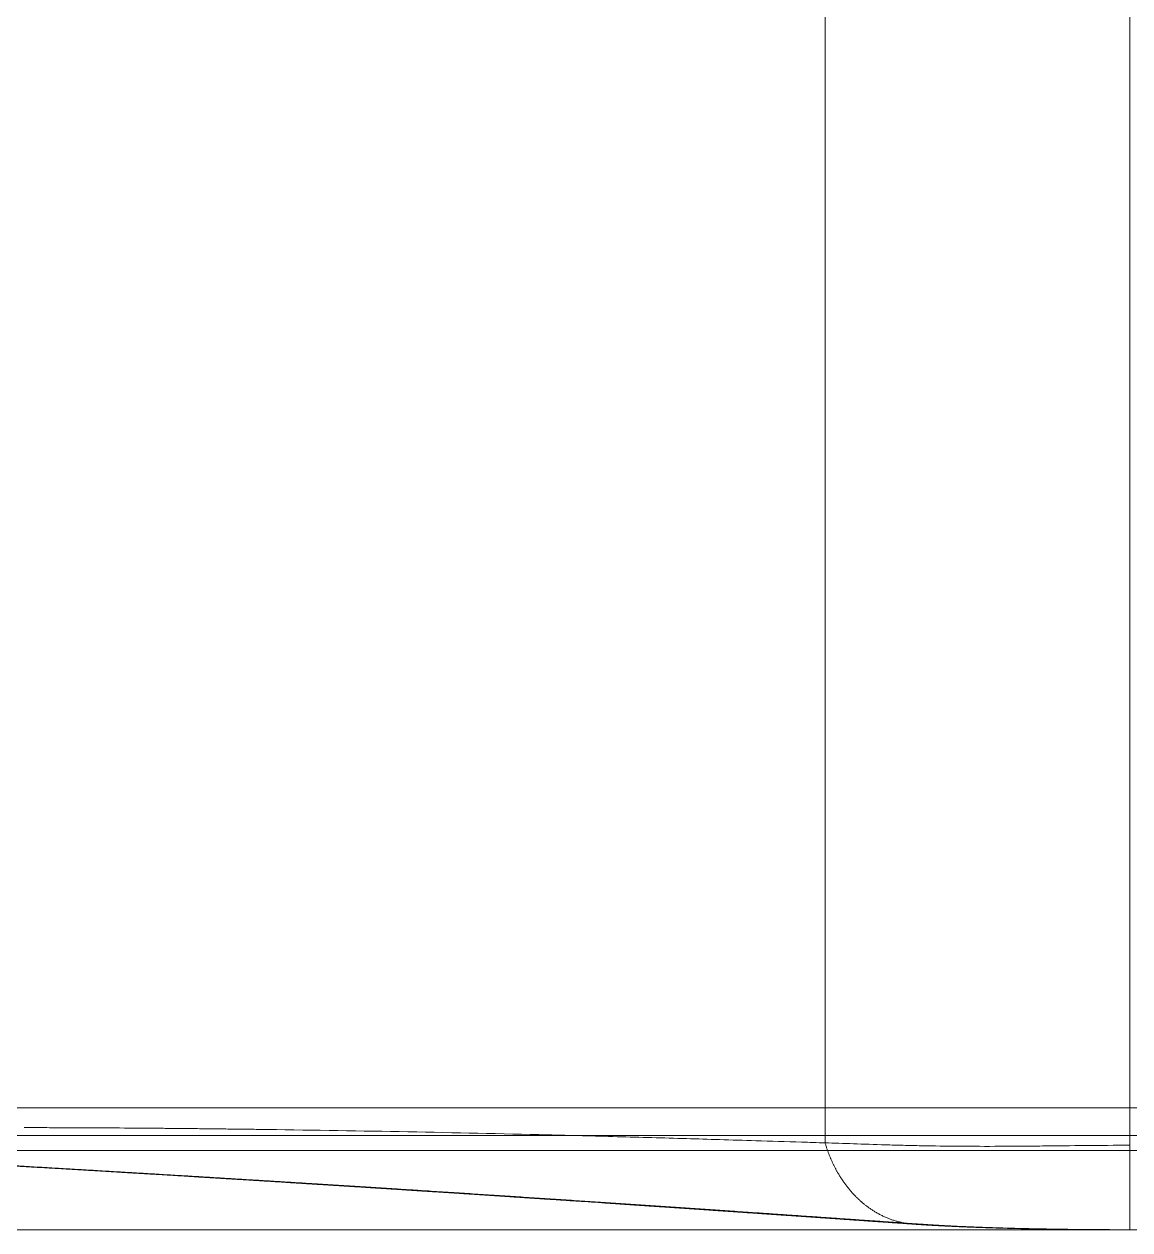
# Model space of a CAD drawing. Header units: millimetres. Extents: x 494 to 18201, y 224 to 11417.
# Drawn here: x 950.84 to 967.88, y 1207.13 to 1225.72 of the extents above; entities that cross this region are included whole.
import ezdxf
from ezdxf.lldxf.tags import DXFTag

# ---------------------------------------------------------------- set-up
doc = ezdxf.new("R2010")
doc.units = ezdxf.units.MM
doc.layers.add('DIM', color=7, linetype='Continuous')
doc.layers.add('PUNCH', color=7, linetype='Continuous')
tags = doc.linetypes.add('DASHED', pattern='A,12.86,[0,arial.ttf,S=0,R=0,X=0,Y=0],-12.86', length=25.72).pattern_tags.tags
tags[12:13] = [DXFTag(74, 4), DXFTag(75, 0), DXFTag(340, '0'), DXFTag(46, 0.0), DXFTag(50, 0.0), DXFTag(44, 0.0), DXFTag(45, 0.0)]

msp = doc.modelspace()

# ---------------------------------------------------------------- linework, layer by layer
at = {"layer": 'DIM', "color": 252, "lineweight": 18}
msp.add_lwpolyline([(941.41876, 1207.13233), (941.41876, 1296.48586), (1037.41876, 1296.48586), (1037.41876, 1207.13233)], close=True, dxfattribs=at)
at = {"layer": 'PUNCH', "color": 155, "lineweight": 18}
msp.add_lwpolyline([(963.18371, 1296.48039), (963.18371, 1208.47391)], dxfattribs=at)
at = {"layer": 'PUNCH', "color": 223, "lineweight": 18}
msp.add_lwpolyline([(948.62503, 1209.01176), (980.29614, 1209.01176)], dxfattribs=at)
at = {"layer": 'PUNCH', "color": 155, "linetype": 'DASHED', "lineweight": 13, "ltscale": 0.452067}
msp.add_open_spline([(967.88004, 1208.43681), (967.88004, 1296.48039)], degree=1, dxfattribs=at)
at = {"layer": 'PUNCH', "color": 155, "linetype": 'Continuous', "lineweight": 18}
for points, knots in [([(948.94459, 1208.58769), (948.94913, 1208.58769), (948.95368, 1208.58769), (948.95823, 1208.58769), (949.09294, 1208.58766), (949.22914, 1208.5877), (949.35236, 1208.58768), (951.40195, 1208.58768), (953.62691, 1208.58768), (955.66762, 1208.58768), (960.63771, 1208.58768), (965.69461, 1208.58768), (968.40147, 1208.58768), (972.59821, 1208.58768), (976.57492, 1208.58768), (977.8173, 1208.58768), (979.06455, 1208.58768), (980.20369, 1208.58768), (980.23479, 1208.58768), (980.26561, 1208.58768), (980.29614, 1208.58768)], [0, 0, 0, 0, 0, 0, 0.00080157, 0.00080157, 0.00080157, 0.02374154, 0.02374154, 0.02374154, 0.3546538, 0.3546538, 0.3546538, 0.78660285, 0.78660285, 0.78660285, 0.99413347, 0.99413347, 0.99413347, 1, 1, 1, 1, 1, 1]), ([(948.94459, 1208.35446), (948.94913, 1208.35446), (948.95368, 1208.35446), (948.95823, 1208.35446), (949.09294, 1208.35446), (949.22914, 1208.35446), (949.35236, 1208.35446), (951.40195, 1208.35446), (953.62691, 1208.35446), (955.66762, 1208.35446), (960.63771, 1208.35446), (965.69461, 1208.35446), (968.40147, 1208.35446), (972.59821, 1208.35446), (976.57492, 1208.35446), (977.8173, 1208.35446), (979.06455, 1208.35446), (980.20369, 1208.35446), (980.23479, 1208.35446), (980.26561, 1208.35446), (980.29614, 1208.35446)], [0, 0, 0, 0, 0, 0, 0.00080157, 0.00080157, 0.00080157, 0.02374154, 0.02374154, 0.02374154, 0.3546538, 0.3546538, 0.3546538, 0.78660285, 0.78660285, 0.78660285, 0.99413347, 0.99413347, 0.99413347, 1, 1, 1, 1, 1, 1]), ([(964.6855, 1207.21854), (963.7656, 1207.28252), (962.83743, 1207.34705), (961.88961, 1207.41233), (959.31736, 1207.58722), (956.63125, 1207.76228), (954.90199, 1207.87114), (952.86572, 1207.99524), (950.75443, 1208.11762), (950.48714, 1208.13302), (950.15828, 1208.15181), (949.82817, 1208.17057), (949.76014, 1208.17444), (949.69208, 1208.1783), (949.62402, 1208.18217)], [0, 0, 0, 0, 0, 0, 0.33449069, 0.33449069, 0.33449069, 0.90052806, 0.90052806, 0.90052806, 0.97951224, 0.97951224, 0.97951224, 1, 1, 1, 1, 1, 1])]:
    msp.add_open_spline(points, degree=5, knots=knots, dxfattribs=at)
at = {"layer": 'PUNCH', "color": 223, "linetype": 'DASHED', "lineweight": 13, "ltscale": 0.452067}
for points, knots in [([(954.59339, 1208.67969), (954.51573, 1208.68073), (954.36042, 1208.6828), (954.12722, 1208.68573), (953.89386, 1208.68852), (953.66031, 1208.69114), (953.42658, 1208.69361), (953.19266, 1208.69591), (952.95855, 1208.69804), (952.69076, 1208.70026), (952.29988, 1208.70317), (951.82945, 1208.70593), (951.36561, 1208.70771), (951.05136, 1208.70846), (950.89468, 1208.70865), (950.84287, 1208.70871)], [0, 0, 0, 0, 0.0625001, 0.12500035, 0.18750073, 0.25000121, 0.31250176, 0.37500235, 0.43750297, 0.50000358, 0.58931135, 0.75000296, 0.87548764, 0.9588199, 1, 1, 1, 1]), ([(963.18371, 1208.47391), (963.06254, 1208.47771), (962.70646, 1208.48887), (962.16405, 1208.50573), (961.57319, 1208.52369), (961.03909, 1208.53947), (960.51325, 1208.55453), (959.97868, 1208.56929), (959.44379, 1208.58347), (959.08679, 1208.59232), (958.90829, 1208.59675)], [0, 0, 0, 0, 0.0850659, 0.25000036, 0.38091602, 0.50000071, 0.62500074, 0.7500006, 0.87500033, 1, 1, 1, 1]), ([(967.88004, 1208.43681), (967.6507, 1208.43681), (967.42377, 1208.43504), (966.9744, 1208.43052), (966.75196, 1208.42778), (966.42158, 1208.42436), (966.312, 1208.42333), (966.14846, 1208.42207), (966.09408, 1208.4217), (965.98561, 1208.42108), (965.93162, 1208.42082), (965.66394, 1208.41988), (965.45604, 1208.42019), (965.05229, 1208.42322), (964.85644, 1208.42595), (964.57185, 1208.43161), (964.47852, 1208.43375), (964.34089, 1208.43728), (964.29535, 1208.4385), (964.20556, 1208.44103), (964.16127, 1208.44233), (963.94275, 1208.44897), (963.77741, 1208.45472), (963.4659, 1208.46546), (963.31972, 1208.47043), (963.18371, 1208.47391)], [0, 0, 0, 0, 0.125, 0.125, 0.25, 0.25, 0.3125, 0.3125, 0.34375, 0.34375, 0.375, 0.375, 0.5, 0.5, 0.625, 0.625, 0.6875, 0.6875, 0.71875, 0.71875, 0.75, 0.75, 0.875, 0.875, 1, 1, 1, 1])]:
    msp.add_open_spline(points, degree=3, knots=knots, dxfattribs=at)
msp.add_open_spline([(958.90829, 1208.59684), (957.47746, 1208.6321), (956.04064, 1208.66021), (954.59339, 1208.67978)], degree=3, dxfattribs=at)
at = {"layer": 'PUNCH', "color": 155, "linetype": 'DASHED', "lineweight": 13, "ltscale": 0.452067}
for points, degree, knots in [([(964.54672, 1207.22062), (964.31932, 1207.23644), (964.09545, 1207.30314), (963.8848, 1207.42009), (963.58586, 1207.67758), (963.36083, 1208.02749), (963.28894, 1208.16819), (963.22968, 1208.31777), (963.18371, 1208.47391)], 5, [0, 0, 0, 0, 0, 0, 0.62926734, 0.62926734, 0.62926734, 1, 1, 1, 1, 1, 1]), ([(967.88004, 1207.13316), (967.88004, 1207.13465), (967.88004, 1207.13812), (967.88004, 1207.15478), (967.88004, 1207.17432), (967.88004, 1207.22959), (967.88004, 1207.26533), (967.88004, 1207.3521), (967.88004, 1207.40314), (967.88004, 1207.51924), (967.88004, 1207.5843), (967.88004, 1207.72682), (967.88004, 1207.80427), (967.88004, 1207.96963), (967.88004, 1208.05753), (967.88004, 1208.24159), (967.88004, 1208.33774), (967.88004, 1208.43681)], 3, [0, 0, 0, 0, 0.06515641, 0.06515641, 0.19870549, 0.19870549, 0.33225458, 0.33225458, 0.46580366, 0.46580366, 0.59935275, 0.59935275, 0.73290183, 0.73290183, 0.86645092, 0.86645092, 1, 1, 1, 1])]:
    msp.add_open_spline(points, degree=degree, knots=knots, dxfattribs=at)
at = {"layer": 'PUNCH', "color": 223, "linetype": 'Continuous', "lineweight": 18}
for points, degree, knots in [([(949.55835, 1208.18275), (949.56918, 1208.18213), (949.59071, 1208.1809), (949.62279, 1208.17906), (949.65445, 1208.17725), (949.68571, 1208.17546), (949.71656, 1208.17369), (949.74701, 1208.17195), (949.77706, 1208.17023), (949.80717, 1208.16851), (949.83734, 1208.16678), (949.86754, 1208.16505), (949.89732, 1208.16334), (949.92667, 1208.16166), (949.95558, 1208.16), (949.98406, 1208.15837), (950.01212, 1208.15676), (950.03974, 1208.15517), (950.06693, 1208.15361), (950.09368, 1208.15207), (950.12001, 1208.15056), (950.14541, 1208.14909), (950.16992, 1208.14768), (950.19354, 1208.14632), (950.21677, 1208.14499), (950.23961, 1208.14367), (950.26251, 1208.14235), (950.28543, 1208.14103), (950.30838, 1208.1397), (950.33088, 1208.1384), (950.35294, 1208.13713), (950.37456, 1208.13588), (950.39534, 1208.13468), (950.41531, 1208.13352), (950.43447, 1208.13242), (950.45324, 1208.13133), (950.47161, 1208.13027), (950.48959, 1208.12923), (950.50717, 1208.12821), (950.52436, 1208.12721), (950.54115, 1208.12624), (950.55754, 1208.12529), (950.57344, 1208.12437), (950.58887, 1208.12347), (950.60381, 1208.1226), (950.61838, 1208.12176), (950.63279, 1208.12092), (950.64705, 1208.12009), (950.66114, 1208.11927), (950.6748, 1208.11848), (950.68804, 1208.11771), (950.70086, 1208.11696), (950.71327, 1208.11624), (950.72563, 1208.11552), (950.73791, 1208.11481), (950.7501, 1208.1141), (950.76178, 1208.11342), (950.77296, 1208.11277), (950.78363, 1208.11215), (950.79379, 1208.11155), (950.80345, 1208.11099), (950.8126, 1208.11046), (950.82125, 1208.10995), (950.82935, 1208.10948), (950.83691, 1208.10904), (950.84394, 1208.10863), (950.85048, 1208.10825), (950.85623, 1208.10791), (950.86123, 1208.10762), (950.86556, 1208.10737), (950.86969, 1208.10713), (950.87378, 1208.10689), (950.878, 1208.10664), (950.88237, 1208.10639), (950.88823, 1208.10605), (950.89569, 1208.10561), (950.90489, 1208.10507), (950.91423, 1208.10453), (950.92367, 1208.10398), (950.93318, 1208.10342), (950.9431, 1208.10284), (950.95342, 1208.10224), (950.96415, 1208.10161), (950.97529, 1208.10096), (950.98683, 1208.10029), (950.99878, 1208.09959), (951.01113, 1208.09886), (951.02389, 1208.09812), (951.03705, 1208.09735), (951.05034, 1208.09657), (951.06376, 1208.09578), (951.07727, 1208.09499), (951.09115, 1208.09418), (951.10534, 1208.09335), (951.13944, 1208.09135), (951.19345, 1208.08818), (951.26739, 1208.08384), (951.34169, 1208.07947), (951.41136, 1208.07536), (951.47634, 1208.07153), (951.53661, 1208.06797), (951.59705, 1208.0644), (951.65747, 1208.06082), (951.72384, 1208.05689), (951.79599, 1208.05261), (951.87384, 1208.04799), (951.94089, 1208.044), (951.99728, 1208.04065), (952.03269, 1208.03854), (952.05754, 1208.03706), (952.07189, 1208.0362), (952.08621, 1208.03535), (952.10041, 1208.0345), (952.11565, 1208.03359), (952.13182, 1208.03262), (952.14884, 1208.03161), (952.16543, 1208.03062), (952.18156, 1208.02965), (952.19726, 1208.02872), (952.21251, 1208.0278), (952.22732, 1208.02692), (952.24168, 1208.02606), (952.25561, 1208.02523), (952.26909, 1208.02442), (952.28213, 1208.02364), (952.29473, 1208.02289), (952.30688, 1208.02216), (952.31829, 1208.02147), (952.32897, 1208.02083), (952.33895, 1208.02024), (952.34865, 1208.01966), (952.35832, 1208.01908), (952.36819, 1208.01848), (952.37872, 1208.01785), (952.38995, 1208.01718), (952.40188, 1208.01646), (952.41423, 1208.01572), (952.42699, 1208.01496), (952.44015, 1208.01417), (952.45372, 1208.01335), (952.46819, 1208.01249), (952.48357, 1208.01156), (952.49991, 1208.01058), (952.51675, 1208.00957), (952.53407, 1208.00853), (952.55188, 1208.00746), (952.57019, 1208.00636), (952.58898, 1208.00523), (952.60827, 1208.00406), (952.62805, 1208.00287), (952.64681, 1208.00174), (952.66451, 1208.00068), (952.68108, 1207.99968), (952.69795, 1207.99866), (952.71509, 1207.99763), (952.7585, 1207.99501), (952.82817, 1207.99081), (952.92407, 1207.98501), (953.02028, 1207.97918), (953.1168, 1207.97333), (953.21363, 1207.96745), (953.30228, 1207.96205), (953.3827, 1207.95715), (953.43616, 1207.95389), (953.471, 1207.95177), (953.48708, 1207.95078), (953.50294, 1207.94982), (953.51851, 1207.94886), (953.53379, 1207.94793), (953.54877, 1207.94702), (953.56424, 1207.94607), (953.58017, 1207.9451), (953.59652, 1207.9441), (953.61247, 1207.94312), (953.62802, 1207.94217), (953.64317, 1207.94124), (953.65764, 1207.94035), (953.67146, 1207.93951), (953.68464, 1207.9387), (953.69746, 1207.93792), (953.70992, 1207.93715), (953.72264, 1207.93637), (953.73556, 1207.93558), (953.74865, 1207.93478), (953.76126, 1207.934), (953.7734, 1207.93326), (953.78506, 1207.93254), (953.79625, 1207.93186), (953.80624, 1207.93124), (953.81511, 1207.9307), (953.8229, 1207.93022), (953.8304, 1207.92976), (953.8376, 1207.92932), (953.84461, 1207.92889), (953.85162, 1207.92846), (953.85925, 1207.92799), (953.86763, 1207.92747), (953.87679, 1207.92691), (953.88634, 1207.92632), (953.89628, 1207.92571), (953.90661, 1207.92508), (953.91711, 1207.92443), (953.92778, 1207.92378), (953.93858, 1207.92311), (953.94974, 1207.92243), (953.96124, 1207.92172), (953.97334, 1207.92097), (953.98605, 1207.92019), (953.99938, 1207.91937), (954.0131, 1207.91853), (954.0272, 1207.91766), (954.0417, 1207.91676), (954.05629, 1207.91587), (954.07096, 1207.91496), (954.08569, 1207.91405), (954.10077, 1207.91312), (954.11619, 1207.91217), (954.13195, 1207.9112), (954.14806, 1207.91021), (954.16451, 1207.90919), (954.18129, 1207.90815), (954.1983, 1207.9071), (954.23221, 1207.90501), (954.2919, 1207.90132), (954.37743, 1207.89603), (954.47213, 1207.89016), (954.56716, 1207.88426), (954.66252, 1207.87833), (954.7582, 1207.87237), (954.82885, 1207.86796), (954.87439, 1207.86512), (954.89471, 1207.86385), (954.91493, 1207.86259), (954.93488, 1207.86135), (954.95438, 1207.86013), (954.97338, 1207.85894), (954.9914, 1207.85781), (955.00846, 1207.85674), (955.02459, 1207.85574), (955.0403, 1207.85475), (955.0556, 1207.85379), (955.07049, 1207.85286), (955.08497, 1207.85196), (955.09903, 1207.85108), (955.11269, 1207.85022), (955.12593, 1207.84939), (955.13876, 1207.84859), (955.15118, 1207.84781), (955.16297, 1207.84707), (955.17415, 1207.84637), (955.18473, 1207.8457), (955.19495, 1207.84506), (955.2048, 1207.84444), (955.21469, 1207.84382), (955.22457, 1207.8432), (955.23442, 1207.84259), (955.24381, 1207.842), (955.25213, 1207.84147), (955.25957, 1207.84101), (955.26637, 1207.84058), (955.27337, 1207.84014), (955.28115, 1207.83965), (955.28973, 1207.83911), (955.29917, 1207.83852), (955.309, 1207.8379), (955.31923, 1207.83726), (955.32987, 1207.83659), (955.34089, 1207.8359), (955.35232, 1207.83518), (955.36414, 1207.83443), (955.37636, 1207.83367), (955.38898, 1207.83287), (955.402, 1207.83205), (955.41514, 1207.83123), (955.4284, 1207.83039), (955.44176, 1207.82955), (955.45548, 1207.82869), (955.46954, 1207.8278), (955.48426, 1207.82687), (955.49965, 1207.8259), (955.51572, 1207.82489), (955.53218, 1207.82385), (955.54904, 1207.82279), (955.56629, 1207.8217), (955.58359, 1207.82061), (955.60093, 1207.81952), (955.61822, 1207.81842), (955.63569, 1207.81732), (955.65319, 1207.81621), (955.68212, 1207.81439), (955.72238, 1207.81184), (955.77386, 1207.80859), (955.8291, 1207.80509), (955.88804, 1207.80135), (955.95061, 1207.79738), (956.01272, 1207.79344), (956.07436, 1207.78952), (956.13555, 1207.78563), (956.19628, 1207.78177), (956.24429, 1207.77871), (956.27974, 1207.77645), (956.30276, 1207.77498), (956.32567, 1207.77352), (956.34838, 1207.77207), (956.37076, 1207.77064), (956.39272, 1207.76923), (956.41428, 1207.76786), (956.43575, 1207.76649), (956.45712, 1207.76512), (956.47838, 1207.76376), (956.49919, 1207.76243), (956.51954, 1207.76113), (956.53945, 1207.75985), (956.55862, 1207.75862), (956.57707, 1207.75744), (956.59481, 1207.75631), (956.61214, 1207.7552), (956.62906, 1207.75411), (956.64558, 1207.75305), (956.66168, 1207.75202), (956.67738, 1207.75101), (956.69063, 1207.75016), (956.70154, 1207.74946), (956.71018, 1207.74891), (956.71867, 1207.74836), (956.72704, 1207.74782), (956.73538, 1207.74729), (956.74435, 1207.74671), (956.7541, 1207.74609), (956.76471, 1207.74541), (956.77568, 1207.7447), (956.78707, 1207.74397), (956.79891, 1207.74321), (956.81117, 1207.74242), (956.82382, 1207.74161), (956.83683, 1207.74077), (956.85013, 1207.73992), (956.86371, 1207.73904), (956.87757, 1207.73815), (956.89179, 1207.73724), (956.90647, 1207.73629), (956.92161, 1207.73532), (956.93722, 1207.73431), (956.95321, 1207.73328), (956.96956, 1207.73223), (956.98628, 1207.73115), (957.00338, 1207.73005), (957.02103, 1207.72891), (957.03926, 1207.72773), (957.05806, 1207.72652), (957.07725, 1207.72528), (957.09684, 1207.72402), (957.11682, 1207.72273), (957.13719, 1207.72141), (957.15864, 1207.72003), (957.181, 1207.71858), (957.20409, 1207.71709), (957.22704, 1207.71561), (957.24981, 1207.71413), (957.27605, 1207.71244), (957.30569, 1207.71052), (957.33865, 1207.70838), (957.37123, 1207.70627), (957.40345, 1207.70418), (957.4353, 1207.70212), (957.46677, 1207.70008), (957.49788, 1207.69806), (957.52862, 1207.69606), (957.55899, 1207.69409), (957.58899, 1207.69214), (957.61862, 1207.69021), (957.64733, 1207.68834), (957.67515, 1207.68653), (957.70208, 1207.68478), (957.72868, 1207.68305), (957.75496, 1207.68134), (957.78142, 1207.67961), (957.80806, 1207.67787), (957.83487, 1207.67613), (957.86131, 1207.6744), (957.88738, 1207.6727), (957.91309, 1207.67102), (957.93992, 1207.66927), (957.9678, 1207.66744), (957.9967, 1207.66556), (958.0251, 1207.6637), (958.05202, 1207.66194), (958.0775, 1207.66027), (958.10156, 1207.65869), (958.1252, 1207.65714), (958.14841, 1207.65562), (958.17118, 1207.65413), (958.19353, 1207.65267), (958.21546, 1207.65123), (958.2366, 1207.64984), (958.25699, 1207.6485), (958.27664, 1207.64721), (958.2959, 1207.64595), (958.31477, 1207.64471), (958.33326, 1207.6435), (958.35103, 1207.64233), (958.3681, 1207.64121), (958.38447, 1207.64013), (958.40051, 1207.63907), (958.4162, 1207.63804), (958.43213, 1207.637), (958.44826, 1207.63593), (958.46457, 1207.63486), (958.48045, 1207.63381), (958.49592, 1207.6328), (958.51095, 1207.63181), (958.52557, 1207.63084), (958.53976, 1207.62991), (958.55201, 1207.6291), (958.56259, 1207.6284), (958.57176, 1207.6278), (958.58132, 1207.62717), (958.59126, 1207.62651), (958.60158, 1207.62583), (958.61229, 1207.62513), (958.62377, 1207.62437), (958.63605, 1207.62356), (958.64916, 1207.6227), (958.66273, 1207.6218), (958.67677, 1207.62087), (958.69127, 1207.61992), (958.70623, 1207.61893), (958.72165, 1207.61791), (958.73754, 1207.61686), (958.75389, 1207.61578), (958.7706, 1207.61468), (958.78766, 1207.61355), (958.80506, 1207.6124), (958.82291, 1207.61122), (958.84073, 1207.61004), (958.85848, 1207.60886), (958.87615, 1207.60769), (958.8942, 1207.6065), (958.91262, 1207.60528), (958.94975, 1207.60282), (959.0249, 1207.59784), (959.17257, 1207.58804), (959.36573, 1207.57519), (959.58485, 1207.56057), (959.73249, 1207.55069), (959.81726, 1207.54501), (959.83917, 1207.54354), (959.86087, 1207.54209), (959.88222, 1207.54066), (959.90318, 1207.53925), (959.92337, 1207.5379), (959.9428, 1207.53659), (959.9615, 1207.53534), (959.97984, 1207.53411), (959.99784, 1207.5329), (960.01616, 1207.53167), (960.03476, 1207.53042), (960.05363, 1207.52915), (960.07206, 1207.52791), (960.09007, 1207.5267), (960.10765, 1207.52552), (960.12479, 1207.52436), (960.14151, 1207.52324), (960.1578, 1207.52214), (960.17367, 1207.52108), (960.1891, 1207.52004), (960.20411, 1207.51903), (960.21869, 1207.51804), (960.23284, 1207.51709), (960.24657, 1207.51617), (960.25987, 1207.51527), (960.27294, 1207.51439), (960.28576, 1207.51353), (960.29832, 1207.51268), (960.31041, 1207.51186), (960.32204, 1207.51108), (960.3332, 1207.51033), (960.34265, 1207.50969), (960.35048, 1207.50916), (960.35689, 1207.50873), (960.36335, 1207.50829), (960.37003, 1207.50784), (960.37698, 1207.50738), (960.38419, 1207.50689), (960.39195, 1207.50637), (960.40025, 1207.5058), (960.40912, 1207.50521), (960.41833, 1207.50458), (960.42786, 1207.50394), (960.43811, 1207.50325), (960.44912, 1207.50251), (960.46091, 1207.50171), (960.47311, 1207.50089), (960.48571, 1207.50003), (960.49872, 1207.49916), (960.51213, 1207.49825), (960.52595, 1207.49731), (960.54018, 1207.49635), (960.55481, 1207.49536), (960.56985, 1207.49435), (960.58529, 1207.4933), (960.60113, 1207.49223), (960.61738, 1207.49113), (960.63403, 1207.49001), (960.65109, 1207.48885), (960.66884, 1207.48765), (960.68729, 1207.4864), (960.70646, 1207.4851), (960.72607, 1207.48377), (960.74612, 1207.48242), (960.76661, 1207.48103), (960.78651, 1207.47968), (960.80576, 1207.47837), (960.82434, 1207.47711), (960.84321, 1207.47583), (960.86219, 1207.47455), (960.88306, 1207.47313), (960.90564, 1207.4716), (960.92986, 1207.46995), (960.95433, 1207.46829), (960.97902, 1207.46661), (961.00393, 1207.46492), (961.02847, 1207.46325), (961.05265, 1207.46161), (961.07647, 1207.45999), (961.09993, 1207.4584), (961.12302, 1207.45682), (961.14576, 1207.45528), (961.16814, 1207.45375), (961.19002, 1207.45226), (961.21143, 1207.45081), (961.23235, 1207.44938), (961.25293, 1207.44798), (961.27369, 1207.44656), (961.29461, 1207.44514), (961.31567, 1207.4437), (961.33632, 1207.44229), (961.35657, 1207.44091), (961.37642, 1207.43956), (961.39551, 1207.43826), (961.41385, 1207.43701), (961.43145, 1207.4358), (961.44871, 1207.43463), (961.4656, 1207.43347), (961.48125, 1207.4324), (961.49568, 1207.43142), (961.50898, 1207.43051), (961.52222, 1207.42961), (961.53556, 1207.42869), (961.5491, 1207.42777), (961.56371, 1207.42677), (961.57941, 1207.4257), (961.59622, 1207.42455), (961.61333, 1207.42338), (961.63157, 1207.42213), (961.65095, 1207.42081), (961.67151, 1207.4194), (961.69247, 1207.41797), (961.71381, 1207.4165), (961.73555, 1207.41502), (961.75768, 1207.4135), (961.7802, 1207.41196), (961.80349, 1207.41036), (961.82755, 1207.40871), (961.85241, 1207.40701), (961.87769, 1207.40528), (961.9034, 1207.40352), (961.92953, 1207.40172), (961.9529, 1207.40012), (961.97341, 1207.39871), (961.99099, 1207.39751), (962.0087, 1207.39629), (962.02633, 1207.39508), (962.04368, 1207.39389), (962.06027, 1207.39275), (962.07612, 1207.39166), (962.09123, 1207.39063), (962.10594, 1207.38962), (962.12024, 1207.38863), (962.13414, 1207.38768), (962.14764, 1207.38675), (962.16073, 1207.38585), (962.17342, 1207.38498), (962.1857, 1207.38413), (962.19752, 1207.38332), (962.20887, 1207.38254), (962.21975, 1207.38179), (962.23025, 1207.38107), (962.24042, 1207.38037), (962.25026, 1207.3797), (962.25975, 1207.37904), (962.26884, 1207.37842), (962.27753, 1207.37782), (962.28577, 1207.37725), (962.29357, 1207.37672), (962.30093, 1207.37621), (962.30791, 1207.37573), (962.31449, 1207.37528), (962.32069, 1207.37485), (962.3265, 1207.37445), (962.33193, 1207.37408), (962.33672, 1207.37375), (962.34113, 1207.37344), (962.34538, 1207.37315), (962.34994, 1207.37284), (962.35498, 1207.37249), (962.3605, 1207.37211), (962.36652, 1207.3717), (962.37291, 1207.37125), (962.37968, 1207.37079), (962.38682, 1207.3703), (962.39418, 1207.36979), (962.40176, 1207.36927), (962.40952, 1207.36873), (962.41762, 1207.36818), (962.42605, 1207.3676), (962.43517, 1207.36697), (962.44501, 1207.36629), (962.4556, 1207.36556), (962.4666, 1207.3648), (962.47801, 1207.36402), (962.48984, 1207.3632), (962.50208, 1207.36236), (962.51474, 1207.36148), (962.52781, 1207.36058), (962.54129, 1207.35965), (962.55518, 1207.3587), (962.56949, 1207.35771), (962.58421, 1207.3567), (962.59934, 1207.35565), (962.61488, 1207.35458), (962.63084, 1207.35348), (962.64747, 1207.35233), (962.6648, 1207.35114), (962.68284, 1207.34989), (962.70133, 1207.34861), (962.72027, 1207.34731), (962.73966, 1207.34597), (962.75886, 1207.34464), (962.77785, 1207.34333), (962.79661, 1207.34204), (962.81573, 1207.34072), (962.83522, 1207.33937), (962.85508, 1207.338), (962.87492, 1207.33663), (962.89471, 1207.33526), (962.91445, 1207.33389), (962.93451, 1207.33251), (962.9549, 1207.3311), (962.97644, 1207.32961), (962.99916, 1207.32804), (963.02307, 1207.32638), (963.04739, 1207.3247), (963.07212, 1207.32299), (963.09725, 1207.32125), (963.12278, 1207.31948), (963.14872, 1207.31769), (963.17506, 1207.31586), (963.20181, 1207.31401), (963.22896, 1207.31213), (963.25651, 1207.31022), (963.28446, 1207.30829), (963.31282, 1207.30632), (963.34157, 1207.30433), (963.37073, 1207.30231), (963.40077, 1207.30023), (963.4317, 1207.29808), (963.46353, 1207.29588), (963.49581, 1207.29364), (963.52852, 1207.29137), (963.56166, 1207.28907), (963.59473, 1207.28678), (963.6277, 1207.28449), (963.66057, 1207.28221), (963.69383, 1207.2799), (963.72748, 1207.27756), (963.76154, 1207.2752), (963.79598, 1207.27281), (963.83083, 1207.27039), (963.86664, 1207.2679), (963.90342, 1207.26534), (963.9412, 1207.26272), (963.9794, 1207.26006), (964.01804, 1207.25738), (964.05711, 1207.25466), (964.09661, 1207.25192), (964.13655, 1207.24914), (964.17691, 1207.24634), (964.21771, 1207.2435), (964.25893, 1207.24064), (964.30059, 1207.23774), (964.34186, 1207.23487), (964.38273, 1207.23203), (964.42319, 1207.22921), (964.46403, 1207.22637), (964.50525, 1207.22351), (964.53286, 1207.22159), (964.54673, 1207.22062)], 3, [0, 0, 0, 0, 0.00203292, 0.00403952, 0.00602024, 0.00797544, 0.00990544, 0.01181047, 0.01369076, 0.01554645, 0.01746428, 0.01935537, 0.02121979, 0.0230576, 0.0248688, 0.0266534, 0.02841139, 0.03014272, 0.03184735, 0.03352523, 0.03517629, 0.03680048, 0.03830717, 0.03978984, 0.04124844, 0.04268289, 0.04409315, 0.04556237, 0.04700423, 0.04841869, 0.04980566, 0.05116511, 0.05249697, 0.05372742, 0.05493327, 0.05611449, 0.05727104, 0.05840291, 0.05951008, 0.06059251, 0.0616502, 0.06268313, 0.06369129, 0.06465734, 0.06559948, 0.06651772, 0.06741205, 0.06832694, 0.06921539, 0.0700774, 0.07091298, 0.07172213, 0.07250486, 0.07326118, 0.07406266, 0.07483221, 0.07556985, 0.07627561, 0.07694949, 0.07759152, 0.07820171, 0.07878009, 0.07932666, 0.07984145, 0.08031612, 0.08076017, 0.08117359, 0.08155642, 0.0818502, 0.08212302, 0.08237674, 0.08263362, 0.08290019, 0.08317644, 0.08346236, 0.08401167, 0.08459347, 0.08520774, 0.08578361, 0.08638533, 0.08701289, 0.08766626, 0.08834542, 0.08905036, 0.08978106, 0.09053749, 0.09131965, 0.0921275, 0.09296104, 0.09382024, 0.09465384, 0.09551022, 0.09638939, 0.09729133, 0.09820805, 0.10287439, 0.1075665, 0.1122854, 0.11703173, 0.12084891, 0.12468424, 0.1285379, 0.13239415, 0.13623273, 0.14123275, 0.14620257, 0.15114221, 0.15408506, 0.15701704, 0.15793628, 0.15885443, 0.15977151, 0.16068432, 0.16158089, 0.16269929, 0.16378943, 0.16485133, 0.16588499, 0.16689039, 0.16786755, 0.16881647, 0.16973714, 0.17062958, 0.17149378, 0.17232974, 0.17313747, 0.17391696, 0.17466823, 0.17533209, 0.17597223, 0.17658867, 0.17719983, 0.17783288, 0.17848804, 0.17922799, 0.17999425, 0.18078682, 0.1816057, 0.18245087, 0.18332234, 0.1842201, 0.18523799, 0.18628768, 0.18736915, 0.18848239, 0.1896274, 0.19080417, 0.19201268, 0.19325292, 0.19452488, 0.19582855, 0.1968751, 0.19794121, 0.19902688, 0.20013209, 0.20125259, 0.20741121, 0.21359467, 0.21980317, 0.22603711, 0.23229667, 0.23858182, 0.24324423, 0.24792059, 0.2489723, 0.25001954, 0.25104844, 0.25205824, 0.25304896, 0.25402058, 0.25497312, 0.2560603, 0.25712152, 0.25815678, 0.25916608, 0.26014943, 0.26110683, 0.26198577, 0.26284165, 0.26367447, 0.26448425, 0.26527098, 0.2661525, 0.26700317, 0.26782301, 0.26861201, 0.26937019, 0.27009755, 0.27079409, 0.27131975, 0.2718264, 0.27231402, 0.27278263, 0.27323222, 0.27368223, 0.27415095, 0.2747214, 0.27531731, 0.27593865, 0.27658544, 0.27725766, 0.27795531, 0.27863639, 0.27934007, 0.28006635, 0.28081523, 0.2815867, 0.28242961, 0.28329793, 0.28419165, 0.28511077, 0.28605529, 0.28702519, 0.28796292, 0.28892321, 0.28990606, 0.29091147, 0.29193943, 0.29298993, 0.29406297, 0.29515854, 0.29627398, 0.29739306, 0.30179803, 0.30796364, 0.31415595, 0.32037493, 0.32662056, 0.33289282, 0.33919168, 0.3405254, 0.34186031, 0.34319554, 0.34450857, 0.34578945, 0.34703818, 0.34825478, 0.34934176, 0.35040176, 0.35143477, 0.35244079, 0.35341984, 0.35437192, 0.35529702, 0.35619517, 0.35706636, 0.35791059, 0.35872788, 0.35951822, 0.36023872, 0.36093527, 0.36160788, 0.36225655, 0.36288128, 0.36356069, 0.36420934, 0.36482722, 0.36541433, 0.36585419, 0.36629692, 0.36675822, 0.36723807, 0.36783353, 0.36845528, 0.36910334, 0.36977769, 0.37047833, 0.37120526, 0.37195848, 0.37273797, 0.37354375, 0.3743758, 0.37523412, 0.3761187, 0.37697679, 0.37785823, 0.378763, 0.37969111, 0.38064255, 0.38167714, 0.38273797, 0.38382503, 0.38493832, 0.38607783, 0.38724355, 0.38836667, 0.38951308, 0.39067205, 0.39182901, 0.39298387, 0.39640856, 0.39981472, 0.40320234, 0.40737618, 0.4115216, 0.41563861, 0.41972725, 0.42378753, 0.42781948, 0.43182313, 0.43335699, 0.43488666, 0.43641214, 0.43792707, 0.43941557, 0.4408769, 0.44231106, 0.44371806, 0.44516294, 0.44657802, 0.44796332, 0.44931884, 0.45064459, 0.45194057, 0.45314988, 0.45433208, 0.45548718, 0.45661519, 0.45771609, 0.45878991, 0.45983665, 0.46085631, 0.46144191, 0.46201819, 0.46258515, 0.4631428, 0.4636927, 0.46425414, 0.46493802, 0.4656459, 0.46637778, 0.46713365, 0.46792792, 0.46874705, 0.46959105, 0.47045991, 0.47135362, 0.47225558, 0.4731815, 0.47413139, 0.47510524, 0.47612367, 0.47716703, 0.47823534, 0.47932859, 0.48044676, 0.48158986, 0.48275788, 0.48398914, 0.48524691, 0.4865312, 0.487842, 0.4891793, 0.4905431, 0.49193339, 0.49348755, 0.49503573, 0.49657292, 0.49809912, 0.49961434, 0.50184879, 0.50405892, 0.50624475, 0.50840628, 0.51054352, 0.51265649, 0.51474518, 0.51680961, 0.51884978, 0.52086571, 0.52285739, 0.52482485, 0.52665769, 0.528469, 0.5302588, 0.53202707, 0.53377384, 0.53560297, 0.53740792, 0.5391887, 0.5409453, 0.54267775, 0.54438604, 0.54636838, 0.54831719, 0.55023248, 0.55211426, 0.55376611, 0.55539025, 0.55698572, 0.55855253, 0.56009069, 0.5616002, 0.56308108, 0.56453332, 0.56588687, 0.56721458, 0.56851644, 0.56979248, 0.57104268, 0.57226707, 0.57339784, 0.57450567, 0.57559056, 0.57665251, 0.57769153, 0.57882407, 0.57992806, 0.58100349, 0.58205039, 0.58306874, 0.58405855, 0.58501984, 0.5859526, 0.58654831, 0.5871697, 0.58781717, 0.58849074, 0.58919038, 0.58991611, 0.59066792, 0.59152502, 0.59241367, 0.59333385, 0.59428557, 0.59526882, 0.59628359, 0.59732988, 0.59840768, 0.59951698, 0.60065778, 0.60180886, 0.60299032, 0.60420213, 0.6054443, 0.60661853, 0.60781865, 0.60904464, 0.6102965, 0.61157306, 0.61661379, 0.62561878, 0.64171044, 0.65608961, 0.67047892, 0.67198363, 0.6734882, 0.67497615, 0.67643758, 0.67787249, 0.67928089, 0.68058455, 0.68186466, 0.68312122, 0.68435426, 0.68556377, 0.6868859, 0.68817875, 0.68944231, 0.69067661, 0.69188166, 0.69305744, 0.69420399, 0.69532129, 0.69640937, 0.69746822, 0.69849785, 0.69949827, 0.70046949, 0.7014115, 0.70232432, 0.70320796, 0.70410236, 0.70496474, 0.70579511, 0.70659345, 0.70735979, 0.70809413, 0.70854013, 0.70897368, 0.70941371, 0.70987234, 0.71034955, 0.71084535, 0.71135974, 0.71194703, 0.7125568, 0.71318906, 0.71384379, 0.714521, 0.71530336, 0.7161137, 0.71695203, 0.71781835, 0.71871264, 0.71963491, 0.72058515, 0.72156335, 0.72256952, 0.72360364, 0.72466571, 0.72575573, 0.72687368, 0.72801958, 0.72919341, 0.73039516, 0.73168408, 0.73300364, 0.73435383, 0.73573463, 0.73714605, 0.73858808, 0.73984569, 0.74112567, 0.74242803, 0.74374501, 0.74505137, 0.7467431, 0.74841328, 0.75006194, 0.75180447, 0.7535223, 0.75521544, 0.75688388, 0.75852764, 0.76014673, 0.76174114, 0.76331089, 0.76485598, 0.76637642, 0.76784572, 0.76929125, 0.77071302, 0.77211103, 0.77359405, 0.77504938, 0.77647702, 0.77787699, 0.77924928, 0.78059391, 0.78183637, 0.78305425, 0.78424754, 0.78541627, 0.78656043, 0.78749513, 0.78841278, 0.78932123, 0.79024349, 0.79118105, 0.79213391, 0.79327655, 0.79444043, 0.79562553, 0.79683186, 0.79822844, 0.79965241, 0.80110376, 0.80258248, 0.80408855, 0.80562198, 0.80718274, 0.80877082, 0.81046383, 0.81218679, 0.81393971, 0.81572256, 0.81753532, 0.81937799, 0.82058522, 0.82180494, 0.82303714, 0.82427118, 0.82547573, 0.82664876, 0.82772588, 0.828775, 0.82979611, 0.83078923, 0.83175435, 0.8326915, 0.83360066, 0.83448186, 0.83533509, 0.83616036, 0.83694368, 0.83770005, 0.83842947, 0.83913194, 0.8398195, 0.84047913, 0.84111085, 0.84171464, 0.84229053, 0.84282897, 0.84334049, 0.8438251, 0.8442828, 0.8447136, 0.8451175, 0.8454945, 0.8458446, 0.84611756, 0.84641278, 0.84673037, 0.84707033, 0.84746256, 0.84788087, 0.84832525, 0.84879571, 0.84929223, 0.84981481, 0.85033141, 0.85087116, 0.85143408, 0.85202014, 0.85262937, 0.85333663, 0.85407272, 0.85483764, 0.85563136, 0.85645389, 0.85730522, 0.85818534, 0.85909424, 0.86003192, 0.86099836, 0.86199356, 0.86301751, 0.86407019, 0.8651516, 0.86626173, 0.86740057, 0.86862442, 0.86987974, 0.87116654, 0.87248479, 0.87383447, 0.87521558, 0.87649557, 0.87780139, 0.87913302, 0.88049047, 0.88187371, 0.88328274, 0.88463485, 0.88600985, 0.88740775, 0.88882851, 0.89027214, 0.8919103, 0.89357691, 0.89527195, 0.89699538, 0.8987472, 0.90052739, 0.90233593, 0.90417278, 0.90603795, 0.90793139, 0.9098531, 0.91180304, 0.9137812, 0.91578756, 0.91782209, 0.91988476, 0.92207582, 0.92429772, 0.92655043, 0.92883392, 0.93114817, 0.93349314, 0.93576015, 0.9380551, 0.94037798, 0.94272874, 0.94510737, 0.94751384, 0.94994812, 0.95241019, 0.95501928, 0.95765881, 0.96032875, 0.96302908, 0.96575976, 0.96852077, 0.97131209, 0.97413368, 0.97698553, 0.9798676, 0.98277988, 0.98572235, 0.9885243, 0.99135305, 0.9942086, 0.99709092, 1, 1, 1, 1]), ([(964.54673, 1207.22062), (964.54818, 1207.22052), (964.55094, 1207.22033), (964.55487, 1207.22006), (964.55837, 1207.21982), (964.56143, 1207.21961), (964.56406, 1207.21942), (964.56624, 1207.21927), (964.56796, 1207.21916), (964.56923, 1207.21907), (964.57019, 1207.21901), (964.57103, 1207.21895), (964.57192, 1207.21889), (964.57289, 1207.21882), (964.57442, 1207.21872), (964.57658, 1207.21857), (964.57947, 1207.21837), (964.58269, 1207.21815), (964.58622, 1207.21792), (964.58954, 1207.21769), (964.59242, 1207.2175), (964.59464, 1207.21735), (964.59652, 1207.21722), (964.59819, 1207.21711), (964.59984, 1207.217), (964.60163, 1207.21688), (964.60389, 1207.21673), (964.6066, 1207.21655), (964.60973, 1207.21634), (964.61299, 1207.21613), (964.61637, 1207.2159), (964.61984, 1207.21568), (964.62328, 1207.21545), (964.62653, 1207.21524), (964.62949, 1207.21504), (964.63215, 1207.21487), (964.63465, 1207.21471), (964.63711, 1207.21455), (964.63966, 1207.21438), (964.64226, 1207.21421), (964.64498, 1207.21404), (964.64785, 1207.21385), (964.65097, 1207.21365), (964.65426, 1207.21344), (964.65748, 1207.21323), (964.66039, 1207.21305), (964.66284, 1207.21289), (964.66496, 1207.21276), (964.66702, 1207.21263), (964.66928, 1207.21248), (964.67185, 1207.21232), (964.67475, 1207.21214), (964.67756, 1207.21196), (964.68021, 1207.21179), (964.68265, 1207.21164), (964.68521, 1207.21148), (964.68774, 1207.21132), (964.69008, 1207.21117), (964.69208, 1207.21105), (964.69373, 1207.21094), (964.6951, 1207.21086), (964.69633, 1207.21078), (964.6976, 1207.2107), (964.69901, 1207.21062), (964.70088, 1207.2105), (964.70329, 1207.21035), (964.70629, 1207.21016), (964.70992, 1207.20994), (964.71424, 1207.20967), (964.71929, 1207.20936), (964.72368, 1207.2091), (964.72715, 1207.20889), (964.72945, 1207.20875), (964.73145, 1207.20862), (964.73315, 1207.20852), (964.73483, 1207.20842), (964.73671, 1207.20831), (964.73901, 1207.20817), (964.74165, 1207.20801), (964.74452, 1207.20783), (964.74745, 1207.20766), (964.75033, 1207.20749), (964.75316, 1207.20732), (964.75593, 1207.20715), (964.75859, 1207.20699), (964.76103, 1207.20685), (964.76324, 1207.20672), (964.76537, 1207.20659), (964.76756, 1207.20646), (964.77003, 1207.20631), (964.77285, 1207.20615), (964.77612, 1207.20595), (964.77966, 1207.20575), (964.7835, 1207.20552), (964.78737, 1207.2053), (964.79117, 1207.20507), (964.79453, 1207.20488), (964.79752, 1207.20471), (964.80018, 1207.20455), (964.8026, 1207.20441), (964.80456, 1207.2043), (964.80611, 1207.20421), (964.80737, 1207.20414), (964.8088, 1207.20405), (964.81058, 1207.20395), (964.81286, 1207.20382), (964.81579, 1207.20365), (964.81916, 1207.20346), (964.82274, 1207.20326), (964.82613, 1207.20306), (964.8297, 1207.20286), (964.83336, 1207.20265), (964.83705, 1207.20245), (964.84034, 1207.20226), (964.84332, 1207.20209), (964.846, 1207.20194), (964.84842, 1207.20181), (964.8506, 1207.20169), (964.8527, 1207.20157), (964.85494, 1207.20144), (964.8575, 1207.2013), (964.86051, 1207.20113), (964.86493, 1207.20089), (964.87058, 1207.20058), (964.87724, 1207.20021), (964.88316, 1207.19989), (964.88822, 1207.19961), (964.89233, 1207.19939), (964.89622, 1207.19917), (964.90023, 1207.19896), (964.90449, 1207.19873), (964.90882, 1207.19849), (964.91244, 1207.1983), (964.91532, 1207.19815), (964.91765, 1207.19802), (964.92018, 1207.19789), (964.92302, 1207.19774), (964.92621, 1207.19757), (964.9293, 1207.1974), (964.93219, 1207.19725), (964.93466, 1207.19712), (964.93691, 1207.197), (964.9388, 1207.1969), (964.94033, 1207.19682), (964.94149, 1207.19676), (964.94283, 1207.19669), (964.94462, 1207.19659), (964.94716, 1207.19646), (964.95019, 1207.1963), (964.95371, 1207.19612), (964.95774, 1207.19591), (964.96227, 1207.19567), (964.96732, 1207.19541), (964.97289, 1207.19512), (964.97898, 1207.19481), (964.98451, 1207.19453), (964.98935, 1207.19428), (964.99319, 1207.19409), (964.99678, 1207.1939), (964.99973, 1207.19375), (965.00207, 1207.19364), (965.00399, 1207.19354), (965.00587, 1207.19344), (965.00864, 1207.1933), (965.01236, 1207.19312), (965.01714, 1207.19288), (965.02223, 1207.19262), (965.02768, 1207.19235), (965.0326, 1207.19211), (965.03686, 1207.1919), (965.0402, 1207.19173), (965.04329, 1207.19158), (965.04599, 1207.19145), (965.04827, 1207.19133), (965.05013, 1207.19124), (965.05168, 1207.19117), (965.05317, 1207.19109), (965.05485, 1207.19101), (965.05689, 1207.19091), (965.05928, 1207.1908), (965.06202, 1207.19066), (965.06507, 1207.19051), (965.07324, 1207.19012), (965.08161, 1207.18972), (965.09011, 1207.18931), (965.09375, 1207.18914), (965.09727, 1207.18897), (965.10052, 1207.18881), (965.10339, 1207.18868), (965.10582, 1207.18856), (965.10783, 1207.18847), (965.10948, 1207.18839), (965.11105, 1207.18832), (965.11281, 1207.18823), (965.11493, 1207.18813), (965.11744, 1207.18802), (965.12032, 1207.18788), (965.12347, 1207.18773), (965.12902, 1207.18747), (965.13668, 1207.18712), (965.14627, 1207.18668), (965.15542, 1207.18625), (965.16298, 1207.18591), (965.16904, 1207.18563), (965.17359, 1207.18543), (965.17788, 1207.18523), (965.18153, 1207.18507), (965.18471, 1207.18493), (965.18761, 1207.1848), (965.19076, 1207.18465), (965.19404, 1207.18451), (965.19729, 1207.18436), (965.20033, 1207.18423), (965.20313, 1207.1841), (965.20578, 1207.18398), (965.20848, 1207.18386), (965.21116, 1207.18375), (965.21389, 1207.18362), (965.21663, 1207.1835), (965.21958, 1207.18337), (965.22267, 1207.18324), (965.22574, 1207.1831), (965.22861, 1207.18298), (965.23113, 1207.18287), (965.23324, 1207.18278), (965.23497, 1207.1827), (965.23667, 1207.18263), (965.23869, 1207.18254), (965.24134, 1207.18242), (965.24443, 1207.18229), (965.24793, 1207.18214), (965.25168, 1207.18198), (965.25561, 1207.18181), (965.25955, 1207.18164), (965.26345, 1207.18147), (965.26982, 1207.1812), (965.27855, 1207.18083), (965.2874, 1207.18045), (965.29385, 1207.18018), (965.29794, 1207.18001), (965.3018, 1207.17985), (965.30558, 1207.17969), (965.30919, 1207.17954), (965.31254, 1207.1794), (965.31528, 1207.17929), (965.3172, 1207.17921), (965.31851, 1207.17915), (965.3195, 1207.17911), (965.3207, 1207.17906), (965.32221, 1207.179), (965.32403, 1207.17893), (965.32633, 1207.17883), (965.32915, 1207.17871), (965.33245, 1207.17858), (965.33593, 1207.17844), (965.33941, 1207.17829), (965.34386, 1207.17811), (965.3492, 1207.1779), (965.35484, 1207.17767), (965.35971, 1207.17747), (965.36391, 1207.1773), (965.36809, 1207.17713), (965.37231, 1207.17696), (965.37657, 1207.17679), (965.38085, 1207.17662), (965.38505, 1207.17646), (965.38874, 1207.17631), (965.3918, 1207.17619), (965.39425, 1207.17609), (965.39645, 1207.17601), (965.39861, 1207.17592), (965.40093, 1207.17583), (965.40355, 1207.17573), (965.40646, 1207.17561), (965.41009, 1207.17547), (965.41443, 1207.1753), (965.41941, 1207.17511), (965.4245, 1207.17491), (965.4296, 1207.17471), (965.43469, 1207.17452), (965.44009, 1207.17431), (965.44579, 1207.17409), (965.45171, 1207.17386), (965.4574, 1207.17365), (965.46303, 1207.17343), (965.46849, 1207.17323), (965.47384, 1207.17303), (965.47822, 1207.17286), (965.48186, 1207.17273), (965.48498, 1207.17261), (965.48841, 1207.17248), (965.4923, 1207.17234), (965.49666, 1207.17218), (965.50132, 1207.172), (965.5061, 1207.17183), (965.51085, 1207.17165), (965.51555, 1207.17148), (965.52022, 1207.17131), (965.52509, 1207.17113), (965.53016, 1207.17095), (965.53543, 1207.17076), (965.54064, 1207.17057), (965.54569, 1207.17039), (965.55048, 1207.17022), (965.55512, 1207.17005), (965.55951, 1207.16989), (965.5636, 1207.16975), (965.56712, 1207.16962), (965.56974, 1207.16953), (965.5717, 1207.16946), (965.57329, 1207.1694), (965.57515, 1207.16934), (965.57736, 1207.16926), (965.5799, 1207.16917), (965.58273, 1207.16907), (965.58572, 1207.16897), (965.58875, 1207.16886), (965.59246, 1207.16873), (965.59679, 1207.16858), (965.6017, 1207.16841), (965.60653, 1207.16824), (965.6115, 1207.16807), (965.61683, 1207.16789), (965.62259, 1207.16769), (965.62879, 1207.16748), (965.63491, 1207.16727), (965.6409, 1207.16707), (965.64653, 1207.16687), (965.65199, 1207.16669), (965.6569, 1207.16653), (965.66116, 1207.16638), (965.66482, 1207.16626), (965.66799, 1207.16616), (965.67068, 1207.16607), (965.67328, 1207.16598), (965.67617, 1207.16588), (965.67971, 1207.16577), (965.68439, 1207.16561), (965.69008, 1207.16542), (965.69669, 1207.16521), (965.7036, 1207.16498), (965.71166, 1207.16472), (965.7209, 1207.16442), (965.73136, 1207.16409), (965.73993, 1207.16381), (965.74649, 1207.16361), (965.75092, 1207.16346), (965.75541, 1207.16332), (965.75996, 1207.16318), (965.76442, 1207.16304), (965.76872, 1207.16291), (965.77265, 1207.16278), (965.77615, 1207.16267), (965.77912, 1207.16258), (965.78144, 1207.16251), (965.78318, 1207.16246), (965.78463, 1207.16241), (965.78626, 1207.16236), (965.78834, 1207.1623), (965.79097, 1207.16222), (965.79415, 1207.16212), (965.79785, 1207.162), (965.80188, 1207.16188), (965.80601, 1207.16175), (965.81004, 1207.16163), (965.81525, 1207.16147), (965.82149, 1207.16128), (965.82859, 1207.16107), (965.83512, 1207.16087), (965.8413, 1207.16069), (965.84742, 1207.16051), (965.85392, 1207.16031), (965.86084, 1207.16011), (965.8682, 1207.15989), (965.87567, 1207.15968), (965.88301, 1207.15946), (965.88998, 1207.15926), (965.89646, 1207.15907), (965.90203, 1207.15891), (965.9067, 1207.15878), (965.91061, 1207.15867), (965.91438, 1207.15856), (965.91817, 1207.15845), (965.92204, 1207.15834), (965.92605, 1207.15823), (965.93095, 1207.15809), (965.93693, 1207.15792), (965.9441, 1207.15772), (965.95194, 1207.1575), (965.96045, 1207.15727), (965.96891, 1207.15703), (965.97724, 1207.15681), (965.98534, 1207.15659), (965.99384, 1207.15636), (966.00251, 1207.15612), (966.0117, 1207.15588), (966.02113, 1207.15563), (966.0307, 1207.15537), (966.03975, 1207.15514), (966.04827, 1207.15491), (966.05627, 1207.15471), (966.06326, 1207.15452), (966.0693, 1207.15437), (966.07447, 1207.15424), (966.0793, 1207.15411), (966.08386, 1207.154), (966.08837, 1207.15388), (966.09339, 1207.15376), (966.09918, 1207.15361), (966.10578, 1207.15344), (966.11292, 1207.15327), (966.12058, 1207.15308), (966.12872, 1207.15287), (966.13732, 1207.15266), (966.1464, 1207.15244), (966.15599, 1207.15221), (966.16539, 1207.15198), (966.17424, 1207.15177), (966.1822, 1207.15158), (966.18964, 1207.1514), (966.19654, 1207.15124), (966.20291, 1207.15109), (966.20864, 1207.15096), (966.21377, 1207.15084), (966.21831, 1207.15073), (966.22236, 1207.15064), (966.22595, 1207.15056), (966.22893, 1207.15049), (966.23137, 1207.15043), (966.2334, 1207.15039), (966.23544, 1207.15034), (966.23775, 1207.15029), (966.2405, 1207.15022), (966.24393, 1207.15015), (966.24809, 1207.15005), (966.25304, 1207.14994), (966.25861, 1207.14981), (966.26462, 1207.14968), (966.27104, 1207.14954), (966.27772, 1207.14939), (966.28461, 1207.14924), (966.29152, 1207.14908), (966.29839, 1207.14893), (966.30522, 1207.14878), (966.31589, 1207.14855), (966.33031, 1207.14824), (966.34672, 1207.1479), (966.36117, 1207.14759), (966.3737, 1207.14733), (966.386, 1207.14708), (966.39796, 1207.14684), (966.40947, 1207.14661), (966.42049, 1207.14639), (966.43103, 1207.14618), (966.44107, 1207.14598), (966.45062, 1207.14579), (966.45907, 1207.14563), (966.46658, 1207.14548), (966.47338, 1207.14535), (966.48036, 1207.14522), (966.48764, 1207.14508), (966.49563, 1207.14493), (966.50438, 1207.14477), (966.51392, 1207.14459), (966.52385, 1207.14441), (966.53419, 1207.14422), (966.54493, 1207.14403), (966.55601, 1207.14383), (966.56857, 1207.14361), (966.58233, 1207.14336), (966.59708, 1207.14311), (966.61138, 1207.14286), (966.62434, 1207.14264), (966.63601, 1207.14245), (966.64641, 1207.14228), (966.65639, 1207.14211), (966.66592, 1207.14196), (966.67354, 1207.14183), (966.67919, 1207.14174), (966.6828, 1207.14169), (966.68575, 1207.14164), (966.68819, 1207.1416), (966.69049, 1207.14156), (966.69306, 1207.14152), (966.69607, 1207.14148), (966.69972, 1207.14142), (966.70407, 1207.14135), (966.70914, 1207.14127), (966.7148, 1207.14118), (966.72105, 1207.14109), (966.72856, 1207.14097), (966.73713, 1207.14084), (966.74653, 1207.1407), (966.76096, 1207.14048), (966.78027, 1207.1402), (966.80346, 1207.13986), (966.82528, 1207.13956), (966.84581, 1207.13927), (966.86604, 1207.139), (966.89035, 1207.13868), (966.91872, 1207.13831), (966.95112, 1207.13791), (966.98329, 1207.13753), (967.01536, 1207.13716), (967.05078, 1207.13677), (967.08958, 1207.13635), (967.13177, 1207.13593), (967.16699, 1207.1356), (967.19525, 1207.13535), (967.21667, 1207.13516), (967.2385, 1207.13497), (967.26086, 1207.13479), (967.28378, 1207.13461), (967.30346, 1207.13446), (967.31973, 1207.13434), (967.33227, 1207.13426), (967.34447, 1207.13417), (967.35607, 1207.13409), (967.36694, 1207.13402), (967.37708, 1207.13395), (967.38651, 1207.13389), (967.39529, 1207.13384), (967.40276, 1207.13379), (967.40914, 1207.13375), (967.4148, 1207.13372), (967.42075, 1207.13368), (967.42712, 1207.13364), (967.43466, 1207.1336), (967.44348, 1207.13355), (967.45369, 1207.13349), (967.46417, 1207.13344), (967.47488, 1207.13338), (967.48577, 1207.13333), (967.49703, 1207.13327), (967.50844, 1207.13321), (967.51979, 1207.13316), (967.53471, 1207.13309), (967.55308, 1207.13301), (967.57479, 1207.13293), (967.59324, 1207.13286), (967.60848, 1207.1328), (967.62048, 1207.13276), (967.63204, 1207.13273), (967.64309, 1207.13269), (967.65361, 1207.13266), (967.6636, 1207.13263), (967.67299, 1207.13261), (967.68178, 1207.13258), (967.6889, 1207.13257), (967.69471, 1207.13255), (967.69962, 1207.13254), (967.70508, 1207.13253), (967.71113, 1207.13251), (967.71778, 1207.1325), (967.72502, 1207.13248), (967.73284, 1207.13247), (967.74126, 1207.13245), (967.75027, 1207.13244), (967.75987, 1207.13242), (967.77005, 1207.13241), (967.78083, 1207.13239), (967.79219, 1207.13238), (967.80456, 1207.13237), (967.81799, 1207.13236), (967.8325, 1207.13235), (967.84773, 1207.13234), (967.86365, 1207.13234), (967.8745, 1207.13234), (967.88004, 1207.13234)], 3, [0, 0, 0, 0, 0.00177272, 0.0033678, 0.0047851, 0.00602447, 0.00708579, 0.00796894, 0.00867384, 0.00916336, 0.00950778, 0.00983132, 0.01018873, 0.01058, 0.01100515, 0.0120303, 0.0131972, 0.01449081, 0.01591121, 0.01745196, 0.01848026, 0.01936774, 0.02011433, 0.02073188, 0.02137448, 0.02208945, 0.02287682, 0.02407159, 0.02532619, 0.02662041, 0.02795426, 0.02935312, 0.03075549, 0.03204475, 0.03321253, 0.03425876, 0.03520206, 0.03616979, 0.03716984, 0.03821788, 0.03924923, 0.04037694, 0.04160105, 0.04292163, 0.04423932, 0.04537737, 0.04633226, 0.04710389, 0.04786587, 0.04874291, 0.04974532, 0.05087373, 0.05212962, 0.05302107, 0.05396725, 0.0549682, 0.05599748, 0.05691082, 0.05768643, 0.05832424, 0.05882421, 0.05926543, 0.05975673, 0.0602988, 0.06089164, 0.06192588, 0.06308522, 0.06435597, 0.06612452, 0.06806258, 0.07017029, 0.07116558, 0.07204557, 0.0728087, 0.07345494, 0.07399243, 0.07473323, 0.07560874, 0.07661901, 0.07775169, 0.07888033, 0.07997191, 0.0810264, 0.08210196, 0.08312569, 0.08405335, 0.08487978, 0.08562608, 0.08645955, 0.08735973, 0.08841804, 0.08965667, 0.09105619, 0.09241124, 0.09399536, 0.09541765, 0.09667799, 0.09777822, 0.09876793, 0.09966887, 0.100481, 0.10096362, 0.10140832, 0.10189292, 0.10255775, 0.10340571, 0.10443686, 0.10583044, 0.1071706, 0.10842765, 0.10960155, 0.11113423, 0.11249702, 0.11369129, 0.11478004, 0.11579664, 0.11665819, 0.11746007, 0.11820225, 0.11898159, 0.11992406, 0.12103026, 0.12230025, 0.12479013, 0.12722944, 0.12961348, 0.13126984, 0.13275811, 0.13410258, 0.13551739, 0.13712767, 0.13873119, 0.14023144, 0.14105042, 0.14185434, 0.1427597, 0.14378597, 0.14493319, 0.14620143, 0.14712376, 0.14805657, 0.14886696, 0.14954599, 0.15009362, 0.15050982, 0.15079927, 0.15153171, 0.15244053, 0.15352579, 0.15478756, 0.15622593, 0.15784207, 0.15964095, 0.16162328, 0.16378921, 0.16613886, 0.16750953, 0.16892723, 0.1702192, 0.17131779, 0.17204527, 0.17269764, 0.1733589, 0.17403102, 0.17562804, 0.17729055, 0.17907331, 0.18098775, 0.18303393, 0.18424005, 0.18545503, 0.18654052, 0.18748093, 0.18827622, 0.18892633, 0.18943126, 0.18989499, 0.19047991, 0.19118795, 0.19201913, 0.19297349, 0.19405107, 0.19520094, 0.20148048, 0.202742, 0.20400015, 0.20524694, 0.20637842, 0.20736263, 0.20819953, 0.20888907, 0.20943122, 0.20990453, 0.21050625, 0.2112367, 0.2120959, 0.21308389, 0.21419714, 0.21533676, 0.21877957, 0.2220427, 0.22513926, 0.22811775, 0.22973602, 0.23129038, 0.23273751, 0.23408358, 0.23497621, 0.23595514, 0.23702038, 0.23816505, 0.23927055, 0.24029401, 0.2412354, 0.2420947, 0.24296585, 0.24394781, 0.24479713, 0.2457149, 0.24670115, 0.2477559, 0.24881074, 0.24978614, 0.25062678, 0.25133263, 0.25190366, 0.25235275, 0.25303883, 0.25392121, 0.25499993, 0.25612904, 0.25741151, 0.25873492, 0.26004384, 0.26133828, 0.26261821, 0.26637098, 0.26999307, 0.27138025, 0.27274603, 0.27402597, 0.27518342, 0.27647933, 0.2775767, 0.27847547, 0.27917561, 0.27946306, 0.27975813, 0.28015228, 0.28064634, 0.28124031, 0.2819342, 0.28289881, 0.28400725, 0.28516868, 0.28630439, 0.28741438, 0.28951982, 0.29152593, 0.29291472, 0.29426299, 0.29561757, 0.29698349, 0.29836076, 0.29974938, 0.30114497, 0.30242818, 0.30331997, 0.30410924, 0.30479598, 0.30545022, 0.30619726, 0.3070396, 0.30797727, 0.30901029, 0.31053599, 0.31216914, 0.31380266, 0.31543468, 0.31706521, 0.31869424, 0.32061224, 0.32252738, 0.32435788, 0.32604893, 0.32790784, 0.32956455, 0.33114514, 0.33207635, 0.3330294, 0.33411019, 0.3353327, 0.33672627, 0.3382407, 0.33975473, 0.34125357, 0.34273719, 0.34420561, 0.34565881, 0.34733496, 0.34899039, 0.35062508, 0.3522353, 0.3537453, 0.35512522, 0.35658453, 0.35786308, 0.35896083, 0.35987773, 0.36031964, 0.36079111, 0.36137103, 0.36205943, 0.36285632, 0.36374458, 0.3647046, 0.36564789, 0.3665696, 0.36816179, 0.36968509, 0.37114168, 0.37265793, 0.37430741, 0.37609016, 0.37800622, 0.38005562, 0.38175944, 0.38354434, 0.38525943, 0.38680106, 0.38807078, 0.38919246, 0.39016608, 0.39099162, 0.39166906, 0.3925583, 0.39364417, 0.3949267, 0.39685307, 0.39887202, 0.40098137, 0.40318112, 0.40624595, 0.40942739, 0.4127218, 0.41404696, 0.41538956, 0.4167496, 0.41812709, 0.41951444, 0.42079881, 0.42201643, 0.42307334, 0.42396952, 0.42470495, 0.42517001, 0.42554664, 0.42601341, 0.42663348, 0.42742426, 0.42837469, 0.42948479, 0.43073637, 0.43198091, 0.43318575, 0.43435088, 0.4366507, 0.43877823, 0.44073353, 0.44253892, 0.44436696, 0.4462541, 0.44838023, 0.45057673, 0.45284226, 0.45505054, 0.45711909, 0.45904787, 0.46082242, 0.46207041, 0.46319158, 0.46429224, 0.46541268, 0.46655292, 0.46771988, 0.46897246, 0.47089252, 0.47300678, 0.47531529, 0.47781805, 0.48051511, 0.48277055, 0.48514596, 0.48764136, 0.49023304, 0.49275352, 0.49569842, 0.49848768, 0.50112127, 0.50359918, 0.50592137, 0.50808784, 0.5096808, 0.51117761, 0.51257825, 0.51388273, 0.51513772, 0.51648703, 0.51824406, 0.52015149, 0.52220933, 0.52441757, 0.52677624, 0.5292392, 0.53184726, 0.53460042, 0.53749841, 0.53993037, 0.54220881, 0.54433373, 0.54630512, 0.54812298, 0.5497873, 0.5512159, 0.552508, 0.55366361, 0.55468282, 0.5555706, 0.55621216, 0.55676441, 0.55729902, 0.55795556, 0.55873764, 0.55964524, 0.56087607, 0.56228126, 0.5638608, 0.5656147, 0.56739352, 0.56931941, 0.57128799, 0.57324288, 0.57518407, 0.57711157, 0.57902535, 0.58421761, 0.58930623, 0.59287749, 0.59639587, 0.59986089, 0.60322101, 0.60644113, 0.60952128, 0.61246145, 0.61526167, 0.61792194, 0.62044229, 0.62232441, 0.62418317, 0.62612184, 0.62814189, 0.63024332, 0.63277624, 0.63541806, 0.63816874, 0.64102825, 0.64399657, 0.64707365, 0.65019895, 0.65438782, 0.65844689, 0.6623762, 0.66617577, 0.66912203, 0.67198093, 0.6747181, 0.67732626, 0.67980544, 0.68096393, 0.68196116, 0.68276642, 0.68337974, 0.68395776, 0.68465789, 0.68548011, 0.68642442, 0.68765024, 0.68903478, 0.69057801, 0.6922799, 0.69414042, 0.69671818, 0.69927764, 0.70181384, 0.7084926, 0.7150045, 0.72067777, 0.72621814, 0.73166473, 0.73706849, 0.74588764, 0.75459074, 0.76319249, 0.77177981, 0.78036675, 0.79161066, 0.80285405, 0.81409701, 0.81971819, 0.82536999, 0.8311554, 0.83708243, 0.84315078, 0.84936014, 0.85269545, 0.8560609, 0.85930289, 0.86236627, 0.8652512, 0.86791106, 0.87039906, 0.87271533, 0.87485999, 0.87630897, 0.87776983, 0.87933902, 0.88101648, 0.88280215, 0.88530406, 0.88799127, 0.89086362, 0.8935845, 0.89645268, 0.89945807, 0.90247341, 0.90546003, 0.90841799, 0.91424831, 0.91996509, 0.92556903, 0.9288188, 0.93200892, 0.93505257, 0.93794051, 0.94072136, 0.94334168, 0.94580202, 0.94810308, 0.95024568, 0.95139848, 0.95267391, 0.95410464, 0.95569061, 0.9574317, 0.95932779, 0.96137874, 0.96358439, 0.96594457, 0.96845909, 0.97112775, 0.97395034, 0.97692662, 0.98005635, 0.98367596, 0.98748054, 0.99146969, 0.995643, 1, 1, 1, 1]), ([(967.88004, 1207.13507), (967.77638, 1207.13507), (967.67215, 1207.13525), (967.56757, 1207.1356), (966.84607, 1207.13931), (966.1287, 1207.15172), (965.56646, 1207.16889), (965.08501, 1207.19151), (964.7125, 1207.21668), (964.70343, 1207.2173), (964.69443, 1207.21792), (964.6855, 1207.21854)], 5, [0, 0, 0, 0, 0, 0, 0.14205996, 0.14205996, 0.14205996, 0.97897061, 0.97897061, 0.97897061, 1, 1, 1, 1, 1, 1])]:
    msp.add_open_spline(points, degree=degree, knots=knots, dxfattribs=at)
at = {"layer": 'PUNCH', "color": 155, "linetype": 'Continuous', "lineweight": 18}
msp.add_open_spline([(964.6855, 1207.21854), (964.65771, 1207.21745), (964.62992, 1207.21711), (964.60215, 1207.21753), (964.57441, 1207.2187), (964.54672, 1207.22062)], degree=5, dxfattribs=at)

doc.saveas('drawing.dxf')
